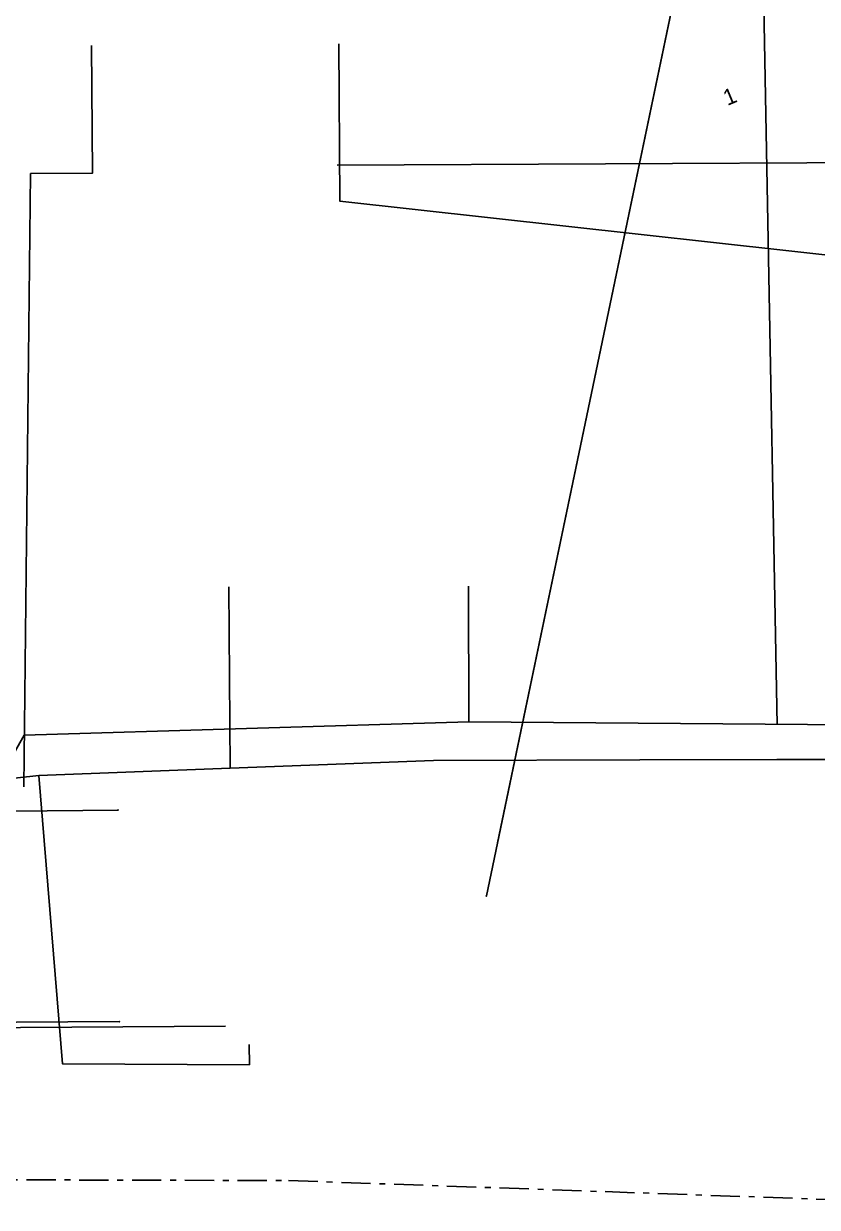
# Model space of a CAD drawing. Header units: metres. Extents: x -529 to 260, y -315 to 217.
# Drawn here: x 180.79 to 195.74, y 93.06 to 115.34 of the extents above; entities that cross this region are included whole.
import ezdxf

# ---------------------------------------------------------------- set-up
doc = ezdxf.new("R2010")
doc.units = ezdxf.units.M
doc.linetypes.add('DISUSED', pattern=[0.9943, 0.55, -0.1666, 0.1111, -0.1666])
for name, color, linetype, true_color in [('KL0004_DAT_Kabelbed', 7, 'Continuous', 0x00ff00), ('KL0004_DAT_Mantelbuis', 7, 'Continuous', 0x00ff00), ('KL0004_DAT_Telecommunicatiekabel', 7, 'Continuous', 0x00ff00), ('KL0004_ELS_Elektriciteitskabel', 7, 'Continuous', 0x960000), ('KL0004_ELS_Kabelbed', 7, 'Continuous', 0x960000), ('KL0004_ELS_Mantelbuis', 7, 'Continuous', 0x960000), ('KL0004_EMS_Elektriciteitskabel', 7, 'Continuous', 0xc80000), ('KL0004_EMS_Kabelbed', 7, 'Continuous', 0xc80000), ('KL0004_EMS_Mantelbuis', 7, 'Continuous', 0xc80000), ('KL0004_GLD_Kabelbed', 7, 'Continuous', 0xffaf3c), ('KL0004_GLD_Mantelbuis', 7, 'Continuous', 0xffaf3c), ('KL0004_GLD_OlieGasChemicalienPijpleiding', 7, 'Continuous', 0xffaf3c), ('KL0004_OVG_Kabelbed', 7, 'Continuous', 0x6f5c10), ('KL0004_OVG_Mantelbuis', 7, 'Continuous', 0x6f5c10), ('KL0004_OVG_Overig', 7, 'Continuous', 0x6f5c10), ('KL1031_ELS_Appurtenance', 7, 'Continuous', 0x960000), ('KL1031_ELS_Elektriciteitskabel', 7, 'Continuous', 0x960000), ('KL1031_GLD_Appurtenance', 7, 'Continuous', 0xffaf3c), ('KL1031_GLD_OlieGasChemicalienPijpleiding', 7, 'Continuous', 0xffaf3c), ('KL1051_DAT_Annotatie', 7, 'Continuous', 0xffffff), ('KL1051_DAT_Appurtenance', 7, 'Continuous', 0x00ff00), ('KL1051_DAT_Kabelbed', 7, 'Continuous', 0x00ff00), ('KL1051_DAT_Mantelbuis', 7, 'Continuous', 0x00ff00)]:
    doc.layers.add(name, color=color, linetype=linetype, true_color=true_color)

msp = doc.modelspace()

# ---------------------------------------------------------------- linework, layer by layer
at = {"layer": 'KL0004_DAT_Kabelbed', "linetype": 'CONTINUOUS'}
for points in [[(184.681, 101.323), (188.513, 101.469), (192.396, 101.477)], [(192.396, 101.477), (194.977, 101.483)], [(194.977, 101.483), (196.427, 101.486)], [(177.979, 100.845), (181.077, 101.185)], [(181.077, 101.185), (184.681, 101.323)], [(185.043, 96.119), (185.045, 95.741), (181.524, 95.757), (181.077, 101.185)]]:
    msp.add_lwpolyline(points, dxfattribs=at)
at = {"layer": 'KL0004_DAT_Mantelbuis', "linetype": 'CONTINUOUS'}
for points in [[(184.681, 101.323), (188.513, 101.469), (192.396, 101.477)], [(192.396, 101.477), (194.977, 101.483)], [(194.977, 101.483), (196.427, 101.486)], [(177.979, 100.845), (181.077, 101.185)], [(181.077, 101.185), (184.681, 101.323)]]:
    msp.add_lwpolyline(points, dxfattribs=at)
at = {"layer": 'KL0004_DAT_Telecommunicatiekabel', "linetype": 'CONTINUOUS'}
for points in [[(184.681, 101.323), (188.513, 101.469), (192.396, 101.477)], [(184.681, 101.323), (188.513, 101.469), (192.396, 101.477)], [(184.681, 101.323), (188.513, 101.469), (192.396, 101.477)], [(184.681, 101.323), (188.513, 101.469), (192.396, 101.477)], [(184.681, 101.323), (188.513, 101.469), (192.396, 101.477)], [(184.681, 101.323), (188.513, 101.469), (192.396, 101.477)], [(184.681, 101.323), (188.513, 101.469), (192.396, 101.477)], [(184.681, 101.323), (188.513, 101.469), (192.396, 101.477)], [(184.681, 101.323), (188.513, 101.469), (192.396, 101.477)], [(184.681, 101.323), (188.513, 101.469), (192.396, 101.477)], [(184.681, 101.323), (188.513, 101.469), (192.396, 101.477)], [(184.681, 101.323), (188.513, 101.469), (192.396, 101.477)], [(184.681, 101.323), (188.513, 101.469), (192.396, 101.477)], [(184.681, 101.323), (188.513, 101.469), (192.396, 101.477)], [(184.681, 101.323), (188.513, 101.469), (192.396, 101.477)], [(184.681, 101.323), (188.513, 101.469), (192.396, 101.477)], [(192.396, 101.477), (194.977, 101.483)], [(192.396, 101.477), (194.977, 101.483)], [(192.396, 101.477), (194.977, 101.483)], [(192.396, 101.477), (194.977, 101.483)], [(192.396, 101.477), (194.977, 101.483)], [(192.396, 101.477), (194.977, 101.483)], [(192.396, 101.477), (194.977, 101.483)], [(192.396, 101.477), (194.977, 101.483)], [(192.396, 101.477), (194.977, 101.483)], [(192.396, 101.477), (194.977, 101.483)], [(192.396, 101.477), (194.977, 101.483)], [(192.396, 101.477), (194.977, 101.483)], [(192.396, 101.477), (194.977, 101.483)], [(192.396, 101.477), (194.977, 101.483)], [(192.396, 101.477), (194.977, 101.483)], [(192.396, 101.477), (194.977, 101.483)], [(192.396, 101.477), (194.977, 101.483)], [(192.396, 101.477), (194.977, 101.483)], [(194.977, 101.483), (196.427, 101.486)], [(194.977, 101.483), (196.427, 101.486)], [(194.977, 101.483), (196.427, 101.486)], [(194.977, 101.483), (196.427, 101.486)], [(194.977, 101.483), (196.427, 101.486)], [(194.977, 101.483), (196.427, 101.486)], [(194.977, 101.483), (196.427, 101.486)], [(194.977, 101.483), (196.427, 101.486)], [(194.977, 101.483), (196.427, 101.486)], [(194.977, 101.483), (196.427, 101.486)], [(194.977, 101.483), (196.427, 101.486)], [(194.977, 101.483), (196.427, 101.486)], [(194.977, 101.483), (196.427, 101.486)], [(194.977, 101.483), (196.427, 101.486)], [(194.977, 101.483), (196.427, 101.486)], [(194.977, 101.483), (196.427, 101.486)], [(194.977, 101.483), (196.427, 101.486)], [(194.977, 101.483), (196.427, 101.486)], [(177.979, 100.845), (181.077, 101.185)], [(177.979, 100.845), (181.077, 101.185)], [(177.979, 100.845), (181.077, 101.185)], [(177.979, 100.845), (181.077, 101.185)], [(177.979, 100.845), (181.077, 101.185)], [(177.979, 100.845), (181.077, 101.185)], [(177.979, 100.845), (181.077, 101.185)], [(177.979, 100.845), (181.077, 101.185)], [(177.979, 100.845), (181.077, 101.185)], [(177.979, 100.845), (181.077, 101.185)], [(177.979, 100.845), (181.077, 101.185)], [(177.979, 100.845), (181.077, 101.185)], [(177.979, 100.845), (181.077, 101.185)], [(177.979, 100.845), (181.077, 101.185)], [(177.979, 100.845), (181.077, 101.185)], [(177.979, 100.845), (181.077, 101.185)], [(177.979, 100.845), (181.077, 101.185)], [(177.979, 100.845), (181.077, 101.185)], [(177.979, 100.845), (181.077, 101.185)], [(177.979, 100.845), (181.077, 101.185)], [(177.979, 100.845), (181.077, 101.185)], [(177.979, 100.845), (181.077, 101.185)], [(177.979, 100.845), (181.077, 101.185)], [(177.979, 100.845), (181.077, 101.185)], [(177.979, 100.845), (181.077, 101.185)], [(177.979, 100.845), (181.077, 101.185)], [(177.979, 100.845), (181.077, 101.185)], [(177.979, 100.845), (181.077, 101.185)], [(181.077, 101.185), (184.681, 101.323)], [(181.077, 101.185), (184.681, 101.323)], [(181.077, 101.185), (184.681, 101.323)], [(181.077, 101.185), (184.681, 101.323)], [(181.077, 101.185), (184.681, 101.323)], [(181.077, 101.185), (184.681, 101.323)], [(181.077, 101.185), (184.681, 101.323)], [(181.077, 101.185), (184.681, 101.323)], [(181.077, 101.185), (184.681, 101.323)], [(181.077, 101.185), (184.681, 101.323)], [(181.077, 101.185), (184.681, 101.323)], [(181.077, 101.185), (184.681, 101.323)], [(181.077, 101.185), (184.681, 101.323)], [(181.077, 101.185), (184.681, 101.323)], [(181.077, 101.185), (184.681, 101.323)], [(181.077, 101.185), (184.681, 101.323)], [(185.043, 96.119), (185.045, 95.741), (181.524, 95.757), (181.077, 101.185)]]:
    msp.add_lwpolyline(points, dxfattribs=at)
at = {"layer": 'KL0004_ELS_Elektriciteitskabel', "linetype": 'CONTINUOUS'}
for points in [[(194.598, 123.104), (194.982, 102.14)], [(194.598, 123.104), (194.982, 102.14)], [(194.598, 123.104), (194.982, 102.14)], [(194.598, 123.104), (194.982, 102.14)], [(194.598, 123.104), (194.982, 102.14)], [(194.598, 123.104), (194.982, 102.14)], [(194.598, 123.104), (194.982, 102.14)], [(194.598, 123.104), (194.982, 102.14)], [(194.598, 123.104), (194.982, 102.14)], [(194.598, 123.104), (194.982, 102.14)], [(194.598, 123.104), (194.982, 102.14)], [(194.598, 123.104), (194.982, 102.14)], [(194.598, 123.104), (194.982, 102.14)], [(194.598, 123.104), (194.982, 102.14)], [(194.598, 123.104), (194.982, 102.14)], [(194.598, 123.104), (194.982, 102.14)], [(194.598, 123.104), (194.982, 102.14)], [(194.598, 123.104), (194.982, 102.14)], [(194.598, 123.104), (194.982, 102.14)], [(194.598, 123.104), (194.982, 102.14)], [(194.598, 123.104), (194.982, 102.14)], [(194.598, 123.104), (194.982, 102.14)], [(194.598, 123.104), (194.982, 102.14)], [(194.598, 123.104), (194.982, 102.14)], [(194.598, 123.104), (194.982, 102.14)], [(194.598, 123.104), (194.982, 102.14)], [(194.598, 123.104), (194.982, 102.14)], [(194.598, 123.104), (194.982, 102.14)], [(194.598, 123.104), (194.982, 102.14)], [(194.598, 123.104), (194.982, 102.14)], [(194.598, 123.104), (194.982, 102.14)], [(194.598, 123.104), (194.982, 102.14)], [(194.598, 123.104), (194.982, 102.14)], [(194.598, 123.104), (194.982, 102.14)], [(194.598, 123.104), (194.982, 102.14)], [(194.598, 123.104), (194.982, 102.14)], [(194.598, 123.104), (194.982, 102.14)], [(194.598, 123.104), (194.982, 102.14)], [(180.923, 112.514), (182.089, 112.522), (182.072, 114.925)], [(180.923, 112.514), (182.089, 112.522), (182.072, 114.925)], [(180.923, 112.514), (182.089, 112.522), (182.072, 114.925)], [(180.923, 112.514), (182.089, 112.522), (182.072, 114.925)], [(186.73, 114.957), (186.75, 111.994), (199.458, 110.591)], [(186.73, 114.957), (186.75, 111.994), (199.458, 110.591)], [(186.73, 114.957), (186.75, 111.994), (199.458, 110.591)], [(186.73, 114.957), (186.75, 111.994), (199.458, 110.591)], [(180.923, 112.514), (180.795, 100.973)], [(180.923, 112.514), (180.795, 100.973)], [(180.923, 112.514), (180.795, 100.973)], [(180.923, 112.514), (180.795, 100.973)], [(180.923, 112.514), (180.795, 100.973)], [(180.923, 112.514), (180.795, 100.973)], [(180.923, 112.514), (180.795, 100.973)], [(180.923, 112.514), (180.795, 100.973)], [(184.681, 101.323), (184.657, 104.735)], [(189.18, 102.192), (189.171, 104.75)], [(189.18, 102.192), (189.171, 104.75)], [(189.18, 102.192), (189.171, 104.75)], [(189.18, 102.192), (189.171, 104.75)], [(180.802, 101.944), (189.18, 102.192)], [(180.802, 101.944), (189.18, 102.192)], [(180.802, 101.944), (189.18, 102.192)], [(180.802, 101.944), (189.18, 102.192)], [(189.18, 102.192), (197.152, 102.13)], [(189.18, 102.192), (197.152, 102.13)], [(189.18, 102.192), (197.152, 102.13)], [(189.18, 102.192), (197.152, 102.13)], [(155.192, 101.007), (174.307, 101.07), (178.32, 101.123), (180.44, 101.298), (180.802, 101.944)], [(155.192, 101.007), (174.307, 101.07), (178.32, 101.123), (180.44, 101.298), (180.802, 101.944)], [(184.681, 101.323), (188.513, 101.469), (192.396, 101.477)], [(184.681, 101.323), (188.513, 101.469), (192.396, 101.477)], [(184.681, 101.323), (188.513, 101.469), (192.396, 101.477)], [(184.681, 101.323), (188.513, 101.469), (192.396, 101.477)], [(184.681, 101.323), (188.513, 101.469), (192.396, 101.477)], [(184.681, 101.323), (188.513, 101.469), (192.396, 101.477)], [(184.681, 101.323), (188.513, 101.469), (192.396, 101.477)], [(184.681, 101.323), (188.513, 101.469), (192.396, 101.477)], [(184.681, 101.323), (188.513, 101.469), (192.396, 101.477)], [(184.681, 101.323), (188.513, 101.469), (192.396, 101.477)], [(184.681, 101.323), (188.513, 101.469), (192.396, 101.477)], [(184.681, 101.323), (188.513, 101.469), (192.396, 101.477)], [(184.681, 101.323), (188.513, 101.469), (192.396, 101.477)], [(184.681, 101.323), (188.513, 101.469), (192.396, 101.477)], [(184.681, 101.323), (188.513, 101.469), (192.396, 101.477)], [(184.681, 101.323), (188.513, 101.469), (192.396, 101.477)], [(184.681, 101.323), (188.513, 101.469), (192.396, 101.477)], [(184.681, 101.323), (188.513, 101.469), (192.396, 101.477)], [(184.681, 101.323), (188.513, 101.469), (192.396, 101.477)], [(184.681, 101.323), (188.513, 101.469), (192.396, 101.477)], [(184.681, 101.323), (188.513, 101.469), (192.396, 101.477)], [(184.681, 101.323), (188.513, 101.469), (192.396, 101.477)], [(184.681, 101.323), (188.513, 101.469), (192.396, 101.477)], [(184.681, 101.323), (188.513, 101.469), (192.396, 101.477)], [(184.681, 101.323), (188.513, 101.469), (192.396, 101.477)], [(184.681, 101.323), (188.513, 101.469), (192.396, 101.477)], [(184.681, 101.323), (188.513, 101.469), (192.396, 101.477)], [(184.681, 101.323), (188.513, 101.469), (192.396, 101.477)], [(184.681, 101.323), (188.513, 101.469), (192.396, 101.477)], [(184.681, 101.323), (188.513, 101.469), (192.396, 101.477)], [(184.681, 101.323), (188.513, 101.469), (192.396, 101.477)], [(184.681, 101.323), (188.513, 101.469), (192.396, 101.477)], [(184.681, 101.323), (188.513, 101.469), (192.396, 101.477)], [(184.681, 101.323), (188.513, 101.469), (192.396, 101.477)], [(184.681, 101.323), (188.513, 101.469), (192.396, 101.477)], [(184.681, 101.323), (188.513, 101.469), (192.396, 101.477)], [(184.681, 101.323), (188.513, 101.469), (192.396, 101.477)], [(184.681, 101.323), (188.513, 101.469), (192.396, 101.477)], [(184.681, 101.323), (188.513, 101.469), (192.396, 101.477)], [(184.681, 101.323), (188.513, 101.469), (192.396, 101.477)], [(184.681, 101.323), (188.513, 101.469), (192.396, 101.477)], [(184.681, 101.323), (188.513, 101.469), (192.396, 101.477)], [(184.681, 101.323), (188.513, 101.469), (192.396, 101.477)], [(184.681, 101.323), (188.513, 101.469), (192.396, 101.477)], [(184.681, 101.323), (188.513, 101.469), (192.396, 101.477)], [(184.681, 101.323), (188.513, 101.469), (192.396, 101.477)], [(184.681, 101.323), (188.513, 101.469), (192.396, 101.477)], [(184.681, 101.323), (188.513, 101.469), (192.396, 101.477)], [(184.681, 101.323), (188.513, 101.469), (192.396, 101.477)], [(184.681, 101.323), (188.513, 101.469), (192.396, 101.477)], [(184.681, 101.323), (188.513, 101.469), (192.396, 101.477)], [(184.681, 101.323), (188.513, 101.469), (192.396, 101.477)], [(184.681, 101.323), (188.513, 101.469), (192.396, 101.477)], [(184.681, 101.323), (188.513, 101.469), (192.396, 101.477)], [(184.681, 101.323), (188.513, 101.469), (192.396, 101.477)], [(184.681, 101.323), (188.513, 101.469), (192.396, 101.477)], [(184.681, 101.323), (188.513, 101.469), (192.396, 101.477)], [(184.681, 101.323), (188.513, 101.469), (192.396, 101.477)], [(184.681, 101.323), (188.513, 101.469), (192.396, 101.477)], [(184.681, 101.323), (188.513, 101.469), (192.396, 101.477)], [(184.681, 101.323), (188.513, 101.469), (192.396, 101.477)], [(184.681, 101.323), (188.513, 101.469), (192.396, 101.477)], [(184.681, 101.323), (188.513, 101.469), (192.396, 101.477)], [(184.681, 101.323), (188.513, 101.469), (192.396, 101.477)], [(184.681, 101.323), (188.513, 101.469), (192.396, 101.477)], [(184.681, 101.323), (188.513, 101.469), (192.396, 101.477)], [(184.681, 101.323), (188.513, 101.469), (192.396, 101.477)], [(184.681, 101.323), (188.513, 101.469), (192.396, 101.477)], [(184.681, 101.323), (188.513, 101.469), (192.396, 101.477)], [(184.681, 101.323), (188.513, 101.469), (192.396, 101.477)], [(184.681, 101.323), (188.513, 101.469), (192.396, 101.477)], [(184.681, 101.323), (188.513, 101.469), (192.396, 101.477)], [(184.681, 101.323), (188.513, 101.469), (192.396, 101.477)], [(184.681, 101.323), (188.513, 101.469), (192.396, 101.477)], [(184.681, 101.323), (188.513, 101.469), (192.396, 101.477)], [(184.681, 101.323), (188.513, 101.469), (192.396, 101.477)], [(184.681, 101.323), (188.513, 101.469), (192.396, 101.477)], [(184.681, 101.323), (188.513, 101.469), (192.396, 101.477)], [(184.681, 101.323), (188.513, 101.469), (192.396, 101.477)], [(184.681, 101.323), (188.513, 101.469), (192.396, 101.477)], [(184.681, 101.323), (188.513, 101.469), (192.396, 101.477)], [(184.681, 101.323), (188.513, 101.469), (192.396, 101.477)], [(184.681, 101.323), (188.513, 101.469), (192.396, 101.477)], [(184.681, 101.323), (188.513, 101.469), (192.396, 101.477)], [(184.681, 101.323), (188.513, 101.469), (192.396, 101.477)], [(184.681, 101.323), (188.513, 101.469), (192.396, 101.477)], [(184.681, 101.323), (188.513, 101.469), (192.396, 101.477)], [(184.681, 101.323), (188.513, 101.469), (192.396, 101.477)], [(184.681, 101.323), (188.513, 101.469), (192.396, 101.477)], [(184.681, 101.323), (188.513, 101.469), (192.396, 101.477)], [(184.681, 101.323), (188.513, 101.469), (192.396, 101.477)], [(184.681, 101.323), (188.513, 101.469), (192.396, 101.477)], [(184.681, 101.323), (188.513, 101.469), (192.396, 101.477)], [(184.681, 101.323), (188.513, 101.469), (192.396, 101.477)], [(184.681, 101.323), (188.513, 101.469), (192.396, 101.477)], [(184.681, 101.323), (188.513, 101.469), (192.396, 101.477)], [(184.681, 101.323), (188.513, 101.469), (192.396, 101.477)], [(184.681, 101.323), (188.513, 101.469), (192.396, 101.477)], [(184.681, 101.323), (188.513, 101.469), (192.396, 101.477)], [(184.681, 101.323), (188.513, 101.469), (192.396, 101.477)], [(184.681, 101.323), (188.513, 101.469), (192.396, 101.477)], [(184.681, 101.323), (188.513, 101.469), (192.396, 101.477)], [(184.681, 101.323), (188.513, 101.469), (192.396, 101.477)], [(184.681, 101.323), (188.513, 101.469), (192.396, 101.477)], [(184.681, 101.323), (188.513, 101.469), (192.396, 101.477)], [(184.681, 101.323), (188.513, 101.469), (192.396, 101.477)], [(184.681, 101.323), (188.513, 101.469), (192.396, 101.477)], [(184.681, 101.323), (188.513, 101.469), (192.396, 101.477)], [(184.681, 101.323), (188.513, 101.469), (192.396, 101.477)], [(184.681, 101.323), (188.513, 101.469), (192.396, 101.477)], [(184.681, 101.323), (188.513, 101.469), (192.396, 101.477)], [(184.681, 101.323), (188.513, 101.469), (192.396, 101.477)], [(184.681, 101.323), (188.513, 101.469), (192.396, 101.477)], [(184.681, 101.323), (188.513, 101.469), (192.396, 101.477)], [(184.681, 101.323), (188.513, 101.469), (192.396, 101.477)], [(184.681, 101.323), (188.513, 101.469), (192.396, 101.477)], [(184.681, 101.323), (188.513, 101.469), (192.396, 101.477)], [(184.681, 101.323), (188.513, 101.469), (192.396, 101.477)], [(184.681, 101.323), (188.513, 101.469), (192.396, 101.477)], [(184.681, 101.323), (188.513, 101.469), (192.396, 101.477)], [(184.681, 101.323), (188.513, 101.469), (192.396, 101.477)], [(184.681, 101.323), (188.513, 101.469), (192.396, 101.477)], [(184.681, 101.323), (188.513, 101.469), (192.396, 101.477)], [(184.681, 101.323), (188.513, 101.469), (192.396, 101.477)], [(192.396, 101.477), (194.977, 101.483)], [(192.396, 101.477), (194.977, 101.483)], [(192.396, 101.477), (194.977, 101.483)], [(192.396, 101.477), (194.977, 101.483)], [(192.396, 101.477), (194.977, 101.483)], [(192.396, 101.477), (194.977, 101.483)], [(192.396, 101.477), (194.977, 101.483)], [(192.396, 101.477), (194.977, 101.483)], [(192.396, 101.477), (194.977, 101.483)], [(192.396, 101.477), (194.977, 101.483)], [(192.396, 101.477), (194.977, 101.483)], [(192.396, 101.477), (194.977, 101.483)], [(192.396, 101.477), (194.977, 101.483)], [(192.396, 101.477), (194.977, 101.483)], [(192.396, 101.477), (194.977, 101.483)], [(192.396, 101.477), (194.977, 101.483)], [(192.396, 101.477), (194.977, 101.483)], [(192.396, 101.477), (194.977, 101.483)], [(192.396, 101.477), (194.977, 101.483)], [(192.396, 101.477), (194.977, 101.483)], [(192.396, 101.477), (194.977, 101.483)], [(192.396, 101.477), (194.977, 101.483)], [(192.396, 101.477), (194.977, 101.483)], [(192.396, 101.477), (194.977, 101.483)], [(192.396, 101.477), (194.977, 101.483)], [(192.396, 101.477), (194.977, 101.483)], [(192.396, 101.477), (194.977, 101.483)], [(192.396, 101.477), (194.977, 101.483)], [(192.396, 101.477), (194.977, 101.483)], [(192.396, 101.477), (194.977, 101.483)], [(192.396, 101.477), (194.977, 101.483)], [(192.396, 101.477), (194.977, 101.483)], [(192.396, 101.477), (194.977, 101.483)], [(192.396, 101.477), (194.977, 101.483)], [(192.396, 101.477), (194.977, 101.483)], [(192.396, 101.477), (194.977, 101.483)], [(192.396, 101.477), (194.977, 101.483)], [(192.396, 101.477), (194.977, 101.483)], [(192.396, 101.477), (194.977, 101.483)], [(192.396, 101.477), (194.977, 101.483)], [(192.396, 101.477), (194.977, 101.483)], [(192.396, 101.477), (194.977, 101.483)], [(192.396, 101.477), (194.977, 101.483)], [(192.396, 101.477), (194.977, 101.483)], [(192.396, 101.477), (194.977, 101.483)], [(192.396, 101.477), (194.977, 101.483)], [(192.396, 101.477), (194.977, 101.483)], [(192.396, 101.477), (194.977, 101.483)], [(192.396, 101.477), (194.977, 101.483)], [(192.396, 101.477), (194.977, 101.483)], [(192.396, 101.477), (194.977, 101.483)], [(192.396, 101.477), (194.977, 101.483)], [(192.396, 101.477), (194.977, 101.483)], [(192.396, 101.477), (194.977, 101.483)], [(192.396, 101.477), (194.977, 101.483)], [(192.396, 101.477), (194.977, 101.483)], [(192.396, 101.477), (194.977, 101.483)], [(192.396, 101.477), (194.977, 101.483)], [(192.396, 101.477), (194.977, 101.483)], [(192.396, 101.477), (194.977, 101.483)], [(192.396, 101.477), (194.977, 101.483)], [(192.396, 101.477), (194.977, 101.483)], [(192.396, 101.477), (194.977, 101.483)], [(192.396, 101.477), (194.977, 101.483)], [(192.396, 101.477), (194.977, 101.483)], [(192.396, 101.477), (194.977, 101.483)], [(192.396, 101.477), (194.977, 101.483)], [(192.396, 101.477), (194.977, 101.483)], [(192.396, 101.477), (194.977, 101.483)], [(192.396, 101.477), (194.977, 101.483)], [(192.396, 101.477), (194.977, 101.483)], [(192.396, 101.477), (194.977, 101.483)], [(192.396, 101.477), (194.977, 101.483)], [(192.396, 101.477), (194.977, 101.483)], [(192.396, 101.477), (194.977, 101.483)], [(192.396, 101.477), (194.977, 101.483)], [(192.396, 101.477), (194.977, 101.483)], [(192.396, 101.477), (194.977, 101.483)], [(192.396, 101.477), (194.977, 101.483)], [(192.396, 101.477), (194.977, 101.483)], [(192.396, 101.477), (194.977, 101.483)], [(192.396, 101.477), (194.977, 101.483)], [(192.396, 101.477), (194.977, 101.483)], [(192.396, 101.477), (194.977, 101.483)], [(192.396, 101.477), (194.977, 101.483)], [(192.396, 101.477), (194.977, 101.483)], [(192.396, 101.477), (194.977, 101.483)], [(192.396, 101.477), (194.977, 101.483)], [(192.396, 101.477), (194.977, 101.483)], [(192.396, 101.477), (194.977, 101.483)], [(192.396, 101.477), (194.977, 101.483)], [(192.396, 101.477), (194.977, 101.483)], [(192.396, 101.477), (194.977, 101.483)], [(192.396, 101.477), (194.977, 101.483)], [(192.396, 101.477), (194.977, 101.483)], [(192.396, 101.477), (194.977, 101.483)], [(192.396, 101.477), (194.977, 101.483)], [(192.396, 101.477), (194.977, 101.483)], [(192.396, 101.477), (194.977, 101.483)], [(192.396, 101.477), (194.977, 101.483)], [(192.396, 101.477), (194.977, 101.483)], [(192.396, 101.477), (194.977, 101.483)], [(192.396, 101.477), (194.977, 101.483)], [(192.396, 101.477), (194.977, 101.483)], [(192.396, 101.477), (194.977, 101.483)], [(192.396, 101.477), (194.977, 101.483)], [(192.396, 101.477), (194.977, 101.483)], [(192.396, 101.477), (194.977, 101.483)], [(192.396, 101.477), (194.977, 101.483)], [(192.396, 101.477), (194.977, 101.483)], [(192.396, 101.477), (194.977, 101.483)], [(192.396, 101.477), (194.977, 101.483)], [(192.396, 101.477), (194.977, 101.483)], [(192.396, 101.477), (194.977, 101.483)], [(192.396, 101.477), (194.977, 101.483)], [(192.396, 101.477), (194.977, 101.483)], [(192.396, 101.477), (194.977, 101.483)], [(192.396, 101.477), (194.977, 101.483)], [(192.396, 101.477), (194.977, 101.483)], [(192.396, 101.477), (194.977, 101.483)], [(192.396, 101.477), (194.977, 101.483)], [(192.396, 101.477), (194.977, 101.483)], [(192.396, 101.477), (194.977, 101.483)], [(192.396, 101.477), (194.977, 101.483)], [(192.396, 101.477), (194.977, 101.483)], [(192.396, 101.477), (194.977, 101.483)], [(192.396, 101.477), (194.977, 101.483)], [(192.396, 101.477), (194.977, 101.483)], [(192.396, 101.477), (194.977, 101.483)], [(192.396, 101.477), (194.977, 101.483)], [(192.396, 101.477), (194.977, 101.483)], [(192.396, 101.477), (194.977, 101.483)], [(192.396, 101.477), (194.977, 101.483)], [(192.396, 101.477), (194.977, 101.483)], [(192.396, 101.477), (194.977, 101.483)], [(192.396, 101.477), (194.977, 101.483)], [(192.396, 101.477), (194.977, 101.483)], [(192.396, 101.477), (194.977, 101.483)], [(192.396, 101.477), (194.977, 101.483)], [(192.396, 101.477), (194.977, 101.483)], [(192.396, 101.477), (194.977, 101.483)], [(192.396, 101.477), (194.977, 101.483)], [(192.396, 101.477), (194.977, 101.483)], [(192.396, 101.477), (194.977, 101.483)], [(192.396, 101.477), (194.977, 101.483)], [(192.396, 101.477), (194.977, 101.483)], [(192.396, 101.477), (194.977, 101.483)], [(192.396, 101.477), (194.977, 101.483)], [(192.396, 101.477), (194.977, 101.483)], [(192.396, 101.477), (194.977, 101.483)], [(192.396, 101.477), (194.977, 101.483)], [(192.396, 101.477), (194.977, 101.483)], [(192.396, 101.477), (194.977, 101.483)], [(192.396, 101.477), (194.977, 101.483)], [(192.396, 101.477), (194.977, 101.483)], [(192.396, 101.477), (194.977, 101.483)], [(192.396, 101.477), (194.977, 101.483)], [(192.396, 101.477), (194.977, 101.483)], [(192.396, 101.477), (194.977, 101.483)], [(192.396, 101.477), (194.977, 101.483)], [(192.396, 101.477), (194.977, 101.483)], [(192.396, 101.477), (194.977, 101.483)], [(194.977, 101.483), (196.427, 101.486)], [(194.977, 101.483), (196.427, 101.486)], [(194.977, 101.483), (196.427, 101.486)], [(194.977, 101.483), (196.427, 101.486)], [(194.977, 101.483), (196.427, 101.486)], [(194.977, 101.483), (196.427, 101.486)], [(194.977, 101.483), (196.427, 101.486)], [(194.977, 101.483), (196.427, 101.486)], [(194.977, 101.483), (196.427, 101.486)], [(194.977, 101.483), (196.427, 101.486)], [(194.977, 101.483), (196.427, 101.486)], [(194.977, 101.483), (196.427, 101.486)], [(194.977, 101.483), (196.427, 101.486)], [(194.977, 101.483), (196.427, 101.486)], [(194.977, 101.483), (196.427, 101.486)], [(194.977, 101.483), (196.427, 101.486)], [(194.977, 101.483), (196.427, 101.486)], [(194.977, 101.483), (196.427, 101.486)], [(194.977, 101.483), (196.427, 101.486)], [(194.977, 101.483), (196.427, 101.486)], [(194.977, 101.483), (196.427, 101.486)], [(194.977, 101.483), (196.427, 101.486)], [(194.977, 101.483), (196.427, 101.486)], [(194.977, 101.483), (196.427, 101.486)], [(194.977, 101.483), (196.427, 101.486)], [(194.977, 101.483), (196.427, 101.486)], [(194.977, 101.483), (196.427, 101.486)], [(194.977, 101.483), (196.427, 101.486)], [(194.977, 101.483), (196.427, 101.486)], [(194.977, 101.483), (196.427, 101.486)], [(194.977, 101.483), (196.427, 101.486)], [(194.977, 101.483), (196.427, 101.486)], [(194.977, 101.483), (196.427, 101.486)], [(194.977, 101.483), (196.427, 101.486)], [(194.977, 101.483), (196.427, 101.486)], [(194.977, 101.483), (196.427, 101.486)], [(194.977, 101.483), (196.427, 101.486)], [(194.977, 101.483), (196.427, 101.486)], [(194.977, 101.483), (196.427, 101.486)], [(194.977, 101.483), (196.427, 101.486)], [(194.977, 101.483), (196.427, 101.486)], [(194.977, 101.483), (196.427, 101.486)], [(194.977, 101.483), (196.427, 101.486)], [(194.977, 101.483), (196.427, 101.486)], [(194.977, 101.483), (196.427, 101.486)], [(194.977, 101.483), (196.427, 101.486)], [(194.977, 101.483), (196.427, 101.486)], [(194.977, 101.483), (196.427, 101.486)], [(194.977, 101.483), (196.427, 101.486)], [(194.977, 101.483), (196.427, 101.486)], [(194.977, 101.483), (196.427, 101.486)], [(194.977, 101.483), (196.427, 101.486)], [(194.977, 101.483), (196.427, 101.486)], [(194.977, 101.483), (196.427, 101.486)], [(194.977, 101.483), (196.427, 101.486)], [(194.977, 101.483), (196.427, 101.486)], [(194.977, 101.483), (196.427, 101.486)], [(194.977, 101.483), (196.427, 101.486)], [(194.977, 101.483), (196.427, 101.486)], [(194.977, 101.483), (196.427, 101.486)], [(194.977, 101.483), (196.427, 101.486)], [(194.977, 101.483), (196.427, 101.486)], [(194.977, 101.483), (196.427, 101.486)], [(194.977, 101.483), (196.427, 101.486)], [(194.977, 101.483), (196.427, 101.486)], [(194.977, 101.483), (196.427, 101.486)], [(194.977, 101.483), (196.427, 101.486)], [(194.977, 101.483), (196.427, 101.486)], [(194.977, 101.483), (196.427, 101.486)], [(194.977, 101.483), (196.427, 101.486)], [(194.977, 101.483), (196.427, 101.486)], [(194.977, 101.483), (196.427, 101.486)], [(194.977, 101.483), (196.427, 101.486)], [(194.977, 101.483), (196.427, 101.486)], [(194.977, 101.483), (196.427, 101.486)], [(194.977, 101.483), (196.427, 101.486)], [(194.977, 101.483), (196.427, 101.486)], [(194.977, 101.483), (196.427, 101.486)], [(194.977, 101.483), (196.427, 101.486)], [(194.977, 101.483), (196.427, 101.486)], [(194.977, 101.483), (196.427, 101.486)], [(194.977, 101.483), (196.427, 101.486)], [(194.977, 101.483), (196.427, 101.486)], [(194.977, 101.483), (196.427, 101.486)], [(194.977, 101.483), (196.427, 101.486)], [(194.977, 101.483), (196.427, 101.486)], [(194.977, 101.483), (196.427, 101.486)], [(194.977, 101.483), (196.427, 101.486)], [(194.977, 101.483), (196.427, 101.486)], [(194.977, 101.483), (196.427, 101.486)], [(194.977, 101.483), (196.427, 101.486)], [(194.977, 101.483), (196.427, 101.486)], [(194.977, 101.483), (196.427, 101.486)], [(194.977, 101.483), (196.427, 101.486)], [(194.977, 101.483), (196.427, 101.486)], [(194.977, 101.483), (196.427, 101.486)], [(194.977, 101.483), (196.427, 101.486)], [(194.977, 101.483), (196.427, 101.486)], [(194.977, 101.483), (196.427, 101.486)], [(194.977, 101.483), (196.427, 101.486)], [(194.977, 101.483), (196.427, 101.486)], [(194.977, 101.483), (196.427, 101.486)], [(194.977, 101.483), (196.427, 101.486)], [(194.977, 101.483), (196.427, 101.486)], [(194.977, 101.483), (196.427, 101.486)], [(194.977, 101.483), (196.427, 101.486)], [(194.977, 101.483), (196.427, 101.486)], [(194.977, 101.483), (196.427, 101.486)], [(194.977, 101.483), (196.427, 101.486)], [(194.977, 101.483), (196.427, 101.486)], [(194.977, 101.483), (196.427, 101.486)], [(194.977, 101.483), (196.427, 101.486)], [(194.977, 101.483), (196.427, 101.486)], [(194.977, 101.483), (196.427, 101.486)], [(194.977, 101.483), (196.427, 101.486)], [(194.977, 101.483), (196.427, 101.486)], [(194.977, 101.483), (196.427, 101.486)], [(194.977, 101.483), (196.427, 101.486)], [(194.977, 101.483), (196.427, 101.486)], [(194.977, 101.483), (196.427, 101.486)], [(194.977, 101.483), (196.427, 101.486)], [(194.977, 101.483), (196.427, 101.486)], [(194.977, 101.483), (196.427, 101.486)], [(194.977, 101.483), (196.427, 101.486)], [(177.979, 100.845), (181.077, 101.185)], [(177.979, 100.845), (181.077, 101.185)], [(177.979, 100.845), (181.077, 101.185)], [(177.979, 100.845), (181.077, 101.185)], [(177.979, 100.845), (181.077, 101.185)], [(177.979, 100.845), (181.077, 101.185)], [(177.979, 100.845), (181.077, 101.185)], [(177.979, 100.845), (181.077, 101.185)], [(177.979, 100.845), (181.077, 101.185)], [(177.979, 100.845), (181.077, 101.185)], [(177.979, 100.845), (181.077, 101.185)], [(177.979, 100.845), (181.077, 101.185)], [(177.979, 100.845), (181.077, 101.185)], [(177.979, 100.845), (181.077, 101.185)], [(177.979, 100.845), (181.077, 101.185)], [(177.979, 100.845), (181.077, 101.185)], [(177.979, 100.845), (181.077, 101.185)], [(177.979, 100.845), (181.077, 101.185)], [(177.979, 100.845), (181.077, 101.185)], [(177.979, 100.845), (181.077, 101.185)], [(177.979, 100.845), (181.077, 101.185)], [(177.979, 100.845), (181.077, 101.185)], [(177.979, 100.845), (181.077, 101.185)], [(177.979, 100.845), (181.077, 101.185)], [(177.979, 100.845), (181.077, 101.185)], [(177.979, 100.845), (181.077, 101.185)], [(177.979, 100.845), (181.077, 101.185)], [(177.979, 100.845), (181.077, 101.185)], [(177.979, 100.845), (181.077, 101.185)], [(177.979, 100.845), (181.077, 101.185)], [(177.979, 100.845), (181.077, 101.185)], [(177.979, 100.845), (181.077, 101.185)], [(177.979, 100.845), (181.077, 101.185)], [(177.979, 100.845), (181.077, 101.185)], [(177.979, 100.845), (181.077, 101.185)], [(177.979, 100.845), (181.077, 101.185)], [(177.979, 100.845), (181.077, 101.185)], [(177.979, 100.845), (181.077, 101.185)], [(177.979, 100.845), (181.077, 101.185)], [(177.979, 100.845), (181.077, 101.185)], [(177.979, 100.845), (181.077, 101.185)], [(177.979, 100.845), (181.077, 101.185)], [(177.979, 100.845), (181.077, 101.185)], [(177.979, 100.845), (181.077, 101.185)], [(177.979, 100.845), (181.077, 101.185)], [(177.979, 100.845), (181.077, 101.185)], [(177.979, 100.845), (181.077, 101.185)], [(177.979, 100.845), (181.077, 101.185)], [(177.979, 100.845), (181.077, 101.185)], [(177.979, 100.845), (181.077, 101.185)], [(177.979, 100.845), (181.077, 101.185)], [(177.979, 100.845), (181.077, 101.185)], [(177.979, 100.845), (181.077, 101.185)], [(177.979, 100.845), (181.077, 101.185)], [(177.979, 100.845), (181.077, 101.185)], [(177.979, 100.845), (181.077, 101.185)], [(177.979, 100.845), (181.077, 101.185)], [(177.979, 100.845), (181.077, 101.185)], [(177.979, 100.845), (181.077, 101.185)], [(177.979, 100.845), (181.077, 101.185)], [(177.979, 100.845), (181.077, 101.185)], [(177.979, 100.845), (181.077, 101.185)], [(177.979, 100.845), (181.077, 101.185)], [(177.979, 100.845), (181.077, 101.185)], [(177.979, 100.845), (181.077, 101.185)], [(177.979, 100.845), (181.077, 101.185)], [(177.979, 100.845), (181.077, 101.185)], [(177.979, 100.845), (181.077, 101.185)], [(177.979, 100.845), (181.077, 101.185)], [(177.979, 100.845), (181.077, 101.185)], [(177.979, 100.845), (181.077, 101.185)], [(177.979, 100.845), (181.077, 101.185)], [(177.979, 100.845), (181.077, 101.185)], [(177.979, 100.845), (181.077, 101.185)], [(177.979, 100.845), (181.077, 101.185)], [(177.979, 100.845), (181.077, 101.185)], [(177.979, 100.845), (181.077, 101.185)], [(177.979, 100.845), (181.077, 101.185)], [(177.979, 100.845), (181.077, 101.185)], [(177.979, 100.845), (181.077, 101.185)], [(177.979, 100.845), (181.077, 101.185)], [(177.979, 100.845), (181.077, 101.185)], [(177.979, 100.845), (181.077, 101.185)], [(177.979, 100.845), (181.077, 101.185)], [(177.979, 100.845), (181.077, 101.185)], [(177.979, 100.845), (181.077, 101.185)], [(177.979, 100.845), (181.077, 101.185)], [(177.979, 100.845), (181.077, 101.185)], [(177.979, 100.845), (181.077, 101.185)], [(177.979, 100.845), (181.077, 101.185)], [(177.979, 100.845), (181.077, 101.185)], [(177.979, 100.845), (181.077, 101.185)], [(177.979, 100.845), (181.077, 101.185)], [(177.979, 100.845), (181.077, 101.185)], [(181.077, 101.185), (184.681, 101.323)], [(181.077, 101.185), (184.681, 101.323)], [(181.077, 101.185), (184.681, 101.323)], [(181.077, 101.185), (184.681, 101.323)], [(181.077, 101.185), (184.681, 101.323)], [(181.077, 101.185), (184.681, 101.323)], [(181.077, 101.185), (184.681, 101.323)], [(181.077, 101.185), (184.681, 101.323)], [(181.077, 101.185), (184.681, 101.323)], [(181.077, 101.185), (184.681, 101.323)], [(181.077, 101.185), (184.681, 101.323)], [(181.077, 101.185), (184.681, 101.323)], [(181.077, 101.185), (184.681, 101.323)], [(181.077, 101.185), (184.681, 101.323)], [(181.077, 101.185), (184.681, 101.323)], [(181.077, 101.185), (184.681, 101.323)], [(181.077, 101.185), (184.681, 101.323)], [(181.077, 101.185), (184.681, 101.323)], [(181.077, 101.185), (184.681, 101.323)], [(181.077, 101.185), (184.681, 101.323)], [(181.077, 101.185), (184.681, 101.323)], [(181.077, 101.185), (184.681, 101.323)], [(181.077, 101.185), (184.681, 101.323)], [(181.077, 101.185), (184.681, 101.323)], [(181.077, 101.185), (184.681, 101.323)], [(181.077, 101.185), (184.681, 101.323)], [(181.077, 101.185), (184.681, 101.323)], [(181.077, 101.185), (184.681, 101.323)], [(181.077, 101.185), (184.681, 101.323)], [(181.077, 101.185), (184.681, 101.323)], [(181.077, 101.185), (184.681, 101.323)], [(181.077, 101.185), (184.681, 101.323)], [(181.077, 101.185), (184.681, 101.323)], [(181.077, 101.185), (184.681, 101.323)], [(181.077, 101.185), (184.681, 101.323)], [(181.077, 101.185), (184.681, 101.323)], [(181.077, 101.185), (184.681, 101.323)], [(181.077, 101.185), (184.681, 101.323)], [(181.077, 101.185), (184.681, 101.323)], [(181.077, 101.185), (184.681, 101.323)], [(181.077, 101.185), (184.681, 101.323)], [(181.077, 101.185), (184.681, 101.323)], [(181.077, 101.185), (184.681, 101.323)], [(181.077, 101.185), (184.681, 101.323)], [(181.077, 101.185), (184.681, 101.323)], [(181.077, 101.185), (184.681, 101.323)], [(181.077, 101.185), (184.681, 101.323)], [(181.077, 101.185), (184.681, 101.323)], [(181.077, 101.185), (184.681, 101.323)], [(181.077, 101.185), (184.681, 101.323)], [(181.077, 101.185), (184.681, 101.323)], [(181.077, 101.185), (184.681, 101.323)], [(181.077, 101.185), (184.681, 101.323)], [(181.077, 101.185), (184.681, 101.323)], [(181.077, 101.185), (184.681, 101.323)], [(181.077, 101.185), (184.681, 101.323)], [(181.077, 101.185), (184.681, 101.323)], [(181.077, 101.185), (184.681, 101.323)], [(181.077, 101.185), (184.681, 101.323)], [(181.077, 101.185), (184.681, 101.323)], [(181.077, 101.185), (184.681, 101.323)], [(181.077, 101.185), (184.681, 101.323)], [(181.077, 101.185), (184.681, 101.323)], [(181.077, 101.185), (184.681, 101.323)], [(181.077, 101.185), (184.681, 101.323)], [(181.077, 101.185), (184.681, 101.323)], [(181.077, 101.185), (184.681, 101.323)], [(181.077, 101.185), (184.681, 101.323)], [(181.077, 101.185), (184.681, 101.323)], [(181.077, 101.185), (184.681, 101.323)], [(181.077, 101.185), (184.681, 101.323)], [(181.077, 101.185), (184.681, 101.323)], [(181.077, 101.185), (184.681, 101.323)], [(181.077, 101.185), (184.681, 101.323)], [(181.077, 101.185), (184.681, 101.323)], [(181.077, 101.185), (184.681, 101.323)], [(181.077, 101.185), (184.681, 101.323)], [(181.077, 101.185), (184.681, 101.323)], [(181.077, 101.185), (184.681, 101.323)], [(181.077, 101.185), (184.681, 101.323)], [(181.077, 101.185), (184.681, 101.323)], [(181.077, 101.185), (184.681, 101.323)], [(181.077, 101.185), (184.681, 101.323)], [(181.077, 101.185), (184.681, 101.323)], [(181.077, 101.185), (184.681, 101.323)], [(181.077, 101.185), (184.681, 101.323)], [(181.077, 101.185), (184.681, 101.323)], [(181.077, 101.185), (184.681, 101.323)], [(181.077, 101.185), (184.681, 101.323)], [(181.077, 101.185), (184.681, 101.323)], [(181.077, 101.185), (184.681, 101.323)], [(181.077, 101.185), (184.681, 101.323)], [(181.077, 101.185), (184.681, 101.323)], [(181.077, 101.185), (184.681, 101.323)], [(181.077, 101.185), (184.681, 101.323)], [(181.077, 101.185), (184.681, 101.323)], [(181.077, 101.185), (184.681, 101.323)], [(181.077, 101.185), (184.681, 101.323)], [(181.077, 101.185), (184.681, 101.323)], [(181.077, 101.185), (184.681, 101.323)], [(181.077, 101.185), (184.681, 101.323)], [(181.077, 101.185), (184.681, 101.323)], [(181.077, 101.185), (184.681, 101.323)], [(181.077, 101.185), (184.681, 101.323)], [(181.077, 101.185), (184.681, 101.323)], [(181.077, 101.185), (184.681, 101.323)], [(181.077, 101.185), (184.681, 101.323)], [(181.077, 101.185), (184.681, 101.323)], [(181.077, 101.185), (184.681, 101.323)], [(181.077, 101.185), (184.681, 101.323)], [(181.077, 101.185), (184.681, 101.323)], [(181.077, 101.185), (184.681, 101.323)], [(181.077, 101.185), (184.681, 101.323)], [(181.077, 101.185), (184.681, 101.323)], [(181.077, 101.185), (184.681, 101.323)], [(181.077, 101.185), (184.681, 101.323)], [(181.077, 101.185), (184.681, 101.323)], [(181.077, 101.185), (184.681, 101.323)], [(181.077, 101.185), (184.681, 101.323)], [(181.077, 101.185), (184.681, 101.323)], [(181.077, 101.185), (184.681, 101.323)], [(181.077, 101.185), (184.681, 101.323)], [(185.043, 96.119), (185.045, 95.741), (181.524, 95.757), (181.077, 101.185)], [(185.043, 96.119), (185.045, 95.741), (181.524, 95.757), (181.077, 101.185)], [(185.043, 96.119), (185.045, 95.741), (181.524, 95.757), (181.077, 101.185)], [(185.043, 96.119), (185.045, 95.741), (181.524, 95.757), (181.077, 101.185)], [(185.043, 96.119), (185.045, 95.741), (181.524, 95.757), (181.077, 101.185)], [(185.043, 96.119), (185.045, 95.741), (181.524, 95.757), (181.077, 101.185)], [(185.043, 96.119), (185.045, 95.741), (181.524, 95.757), (181.077, 101.185)], [(185.043, 96.119), (185.045, 95.741), (181.524, 95.757), (181.077, 101.185)], [(185.043, 96.119), (185.045, 95.741), (181.524, 95.757), (181.077, 101.185)], [(185.043, 96.119), (185.045, 95.741), (181.524, 95.757), (181.077, 101.185)], [(185.043, 96.119), (185.045, 95.741), (181.524, 95.757), (181.077, 101.185)], [(185.043, 96.119), (185.045, 95.741), (181.524, 95.757), (181.077, 101.185)], [(185.043, 96.119), (185.045, 95.741), (181.524, 95.757), (181.077, 101.185)], [(185.043, 96.119), (185.045, 95.741), (181.524, 95.757), (181.077, 101.185)], [(185.043, 96.119), (185.045, 95.741), (181.524, 95.757), (181.077, 101.185)], [(185.043, 96.119), (185.045, 95.741), (181.524, 95.757), (181.077, 101.185)], [(185.043, 96.119), (185.045, 95.741), (181.524, 95.757), (181.077, 101.185)], [(185.043, 96.119), (185.045, 95.741), (181.524, 95.757), (181.077, 101.185)]]:
    msp.add_lwpolyline(points, dxfattribs=at)
at = {"layer": 'KL0004_ELS_Kabelbed', "linetype": 'CONTINUOUS'}
for points in [[(194.598, 123.104), (194.982, 102.14)], [(180.923, 112.514), (182.089, 112.522), (182.072, 114.925)], [(186.73, 114.957), (186.75, 111.994), (199.458, 110.591)], [(180.923, 112.514), (180.795, 100.973)], [(184.681, 101.323), (184.657, 104.735)], [(189.18, 102.192), (189.171, 104.75)], [(180.802, 101.944), (189.18, 102.192)], [(189.18, 102.192), (197.152, 102.13)], [(155.192, 101.007), (174.307, 101.07), (178.32, 101.123), (180.44, 101.298), (180.802, 101.944)], [(184.681, 101.323), (188.513, 101.469), (192.396, 101.477)], [(192.396, 101.477), (194.977, 101.483)], [(194.977, 101.483), (196.427, 101.486)], [(177.979, 100.845), (181.077, 101.185)], [(181.077, 101.185), (184.681, 101.323)], [(185.043, 96.119), (185.045, 95.741), (181.524, 95.757), (181.077, 101.185)]]:
    msp.add_lwpolyline(points, dxfattribs=at)
at = {"layer": 'KL0004_ELS_Mantelbuis', "linetype": 'CONTINUOUS'}
for points in [[(194.598, 123.104), (194.982, 102.14)], [(186.73, 114.957), (186.75, 111.994), (199.458, 110.591)], [(180.923, 112.514), (180.795, 100.973)], [(189.18, 102.192), (189.171, 104.75)], [(180.802, 101.944), (189.18, 102.192)], [(189.18, 102.192), (197.152, 102.13)], [(155.192, 101.007), (174.307, 101.07), (178.32, 101.123), (180.44, 101.298), (180.802, 101.944)], [(184.681, 101.323), (188.513, 101.469), (192.396, 101.477)], [(192.396, 101.477), (194.977, 101.483)], [(194.977, 101.483), (196.427, 101.486)], [(177.979, 100.845), (181.077, 101.185)], [(181.077, 101.185), (184.681, 101.323)]]:
    msp.add_lwpolyline(points, dxfattribs=at)
at = {"layer": 'KL0004_EMS_Elektriciteitskabel', "linetype": 'CONTINUOUS'}
for points in [[(184.681, 101.323), (188.513, 101.469), (192.396, 101.477)], [(184.681, 101.323), (188.513, 101.469), (192.396, 101.477)], [(192.396, 101.477), (194.977, 101.483)], [(192.396, 101.477), (194.977, 101.483)], [(194.977, 101.483), (196.427, 101.486)], [(194.977, 101.483), (196.427, 101.486)], [(177.979, 100.845), (181.077, 101.185)], [(177.979, 100.845), (181.077, 101.185)], [(181.077, 101.185), (184.681, 101.323)], [(181.077, 101.185), (184.681, 101.323)]]:
    msp.add_lwpolyline(points, dxfattribs=at)
at = {"layer": 'KL0004_EMS_Kabelbed', "linetype": 'CONTINUOUS'}
for points in [[(184.681, 101.323), (188.513, 101.469), (192.396, 101.477)], [(192.396, 101.477), (194.977, 101.483)], [(194.977, 101.483), (196.427, 101.486)], [(177.979, 100.845), (181.077, 101.185)], [(181.077, 101.185), (184.681, 101.323)]]:
    msp.add_lwpolyline(points, dxfattribs=at)
at = {"layer": 'KL0004_EMS_Mantelbuis', "linetype": 'CONTINUOUS'}
for points in [[(184.681, 101.323), (188.513, 101.469), (192.396, 101.477)], [(192.396, 101.477), (194.977, 101.483)], [(194.977, 101.483), (196.427, 101.486)], [(177.979, 100.845), (181.077, 101.185)], [(181.077, 101.185), (184.681, 101.323)]]:
    msp.add_lwpolyline(points, dxfattribs=at)
at = {"layer": 'KL0004_GLD_Kabelbed', "linetype": 'CONTINUOUS'}
for points in [[(186.73, 114.957), (186.75, 111.994), (199.458, 110.591)], [(189.18, 102.192), (189.171, 104.75)], [(180.802, 101.944), (189.18, 102.192)], [(189.18, 102.192), (197.152, 102.13)], [(155.192, 101.007), (174.307, 101.07), (178.32, 101.123), (180.44, 101.298), (180.802, 101.944)]]:
    msp.add_lwpolyline(points, dxfattribs=at)
at = {"layer": 'KL0004_GLD_Mantelbuis', "linetype": 'CONTINUOUS'}
for points in [[(186.73, 114.957), (186.75, 111.994), (199.458, 110.591)], [(189.18, 102.192), (189.171, 104.75)], [(180.802, 101.944), (189.18, 102.192)], [(189.18, 102.192), (197.152, 102.13)], [(155.192, 101.007), (174.307, 101.07), (178.32, 101.123), (180.44, 101.298), (180.802, 101.944)]]:
    msp.add_lwpolyline(points, dxfattribs=at)
at = {"layer": 'KL0004_GLD_OlieGasChemicalienPijpleiding', "linetype": 'CONTINUOUS'}
for points in [[(186.73, 114.957), (186.75, 111.994), (199.458, 110.591)], [(186.73, 114.957), (186.75, 111.994), (199.458, 110.591)], [(189.18, 102.192), (189.171, 104.75)], [(189.18, 102.192), (189.171, 104.75)], [(180.802, 101.944), (189.18, 102.192)], [(180.802, 101.944), (189.18, 102.192)], [(189.18, 102.192), (197.152, 102.13)], [(189.18, 102.192), (197.152, 102.13)], [(155.192, 101.007), (174.307, 101.07), (178.32, 101.123), (180.44, 101.298), (180.802, 101.944)], [(155.192, 101.007), (174.307, 101.07), (178.32, 101.123), (180.44, 101.298), (180.802, 101.944)]]:
    msp.add_lwpolyline(points, dxfattribs=at)
at = {"layer": 'KL0004_OVG_Kabelbed', "linetype": 'CONTINUOUS'}
msp.add_lwpolyline([(186.696, 112.673), (211.966, 112.797)], dxfattribs=at)
at = {"layer": 'KL0004_OVG_Mantelbuis', "linetype": 'CONTINUOUS'}
msp.add_lwpolyline([(186.696, 112.673), (211.966, 112.797)], dxfattribs=at)
at = {"layer": 'KL0004_OVG_Overig', "linetype": 'CONTINUOUS'}
msp.add_lwpolyline([(186.696, 112.673), (211.966, 112.797)], dxfattribs=at)
msp.add_lwpolyline([(186.696, 112.673), (211.966, 112.797)], dxfattribs=at)
at = {"layer": 'KL1031_ELS_Appurtenance'}
msp.add_point((182.596, 96.553), dxfattribs=at)
at = {"layer": 'KL1031_ELS_Elektriciteitskabel', "linetype": 'CONTINUOUS'}
for points in [[(183.176, 91.256), (162.257, 91.123), (162.182, 95.323), (175.787, 95.41), (175.8, 96.51), (182.596, 96.553)], [(184.596, 96.466), (175.899, 96.412), (175.886, 95.311), (167.592, 94.959), (162.588, 94.921), (162.656, 91.526), (170.276, 91.569), (183.176, 91.356), (204.056, 91.321), (217.307, 91.359), (228.67, 91.557), (232.638, 91.197), (233.25, 91.155), (233.536, 91.231), (233.805, 91.417), (234.128, 91.848), (234.642, 91.935), (235.197, 92.226)]]:
    msp.add_lwpolyline(points, dxfattribs=at)
at = {"layer": 'KL1031_ELS_Elektriciteitskabel', "linetype": 'DISUSED'}
msp.add_lwpolyline([(169.394, 92.091), (168.879, 92.349), (168.388, 92.556), (168.323, 92.59), (168.266, 92.636), (168.217, 92.692), (168.18, 92.755), (168.155, 92.824), (168.143, 92.896), (168.144, 92.969), (168.159, 93.042), (168.187, 93.109), (168.227, 93.171), (168.277, 93.224), (168.336, 93.268), (168.402, 93.299), (168.473, 93.319), (168.752, 93.415), (169.304, 93.519), (169.909, 93.603), (185.783, 93.559), (204.115, 92.919), (219.316, 92.966), (219.314, 93.677)], dxfattribs=at)
at = {"layer": 'KL1031_GLD_Appurtenance'}
msp.add_point((182.57, 100.532), dxfattribs=at)
at = {"layer": 'KL1031_GLD_OlieGasChemicalienPijpleiding', "linetype": 'CONTINUOUS'}
msp.add_lwpolyline([(180.569, 100.515), (182.57, 100.532)], dxfattribs=at)
at = {"layer": 'KL1051_DAT_Appurtenance'}
msp.add_point((189.508, 98.917), dxfattribs=at)
at = {"layer": 'KL1051_DAT_Kabelbed', "linetype": 'CONTINUOUS'}
for points in [[(189.508, 98.917), (196.233, 131.098), (228.264, 131.085)], [(189.717, 99.919), (195.634, 128.228)]]:
    msp.add_lwpolyline(points, dxfattribs=at)
at = {"layer": 'KL1051_DAT_Mantelbuis', "linetype": 'CONTINUOUS'}
msp.add_lwpolyline([(189.717, 99.919), (195.634, 128.228)], dxfattribs=at)

# ---------------------------------------------------------------- texts
at = {"layer": 'KL1051_DAT_Annotatie', "insert": (194.046, 113.787), "char_height": 0.3, "attachment_point": 7, "rotation": 22.563}
msp.add_mtext('1', dxfattribs=at)

doc.saveas('drawing.dxf')
